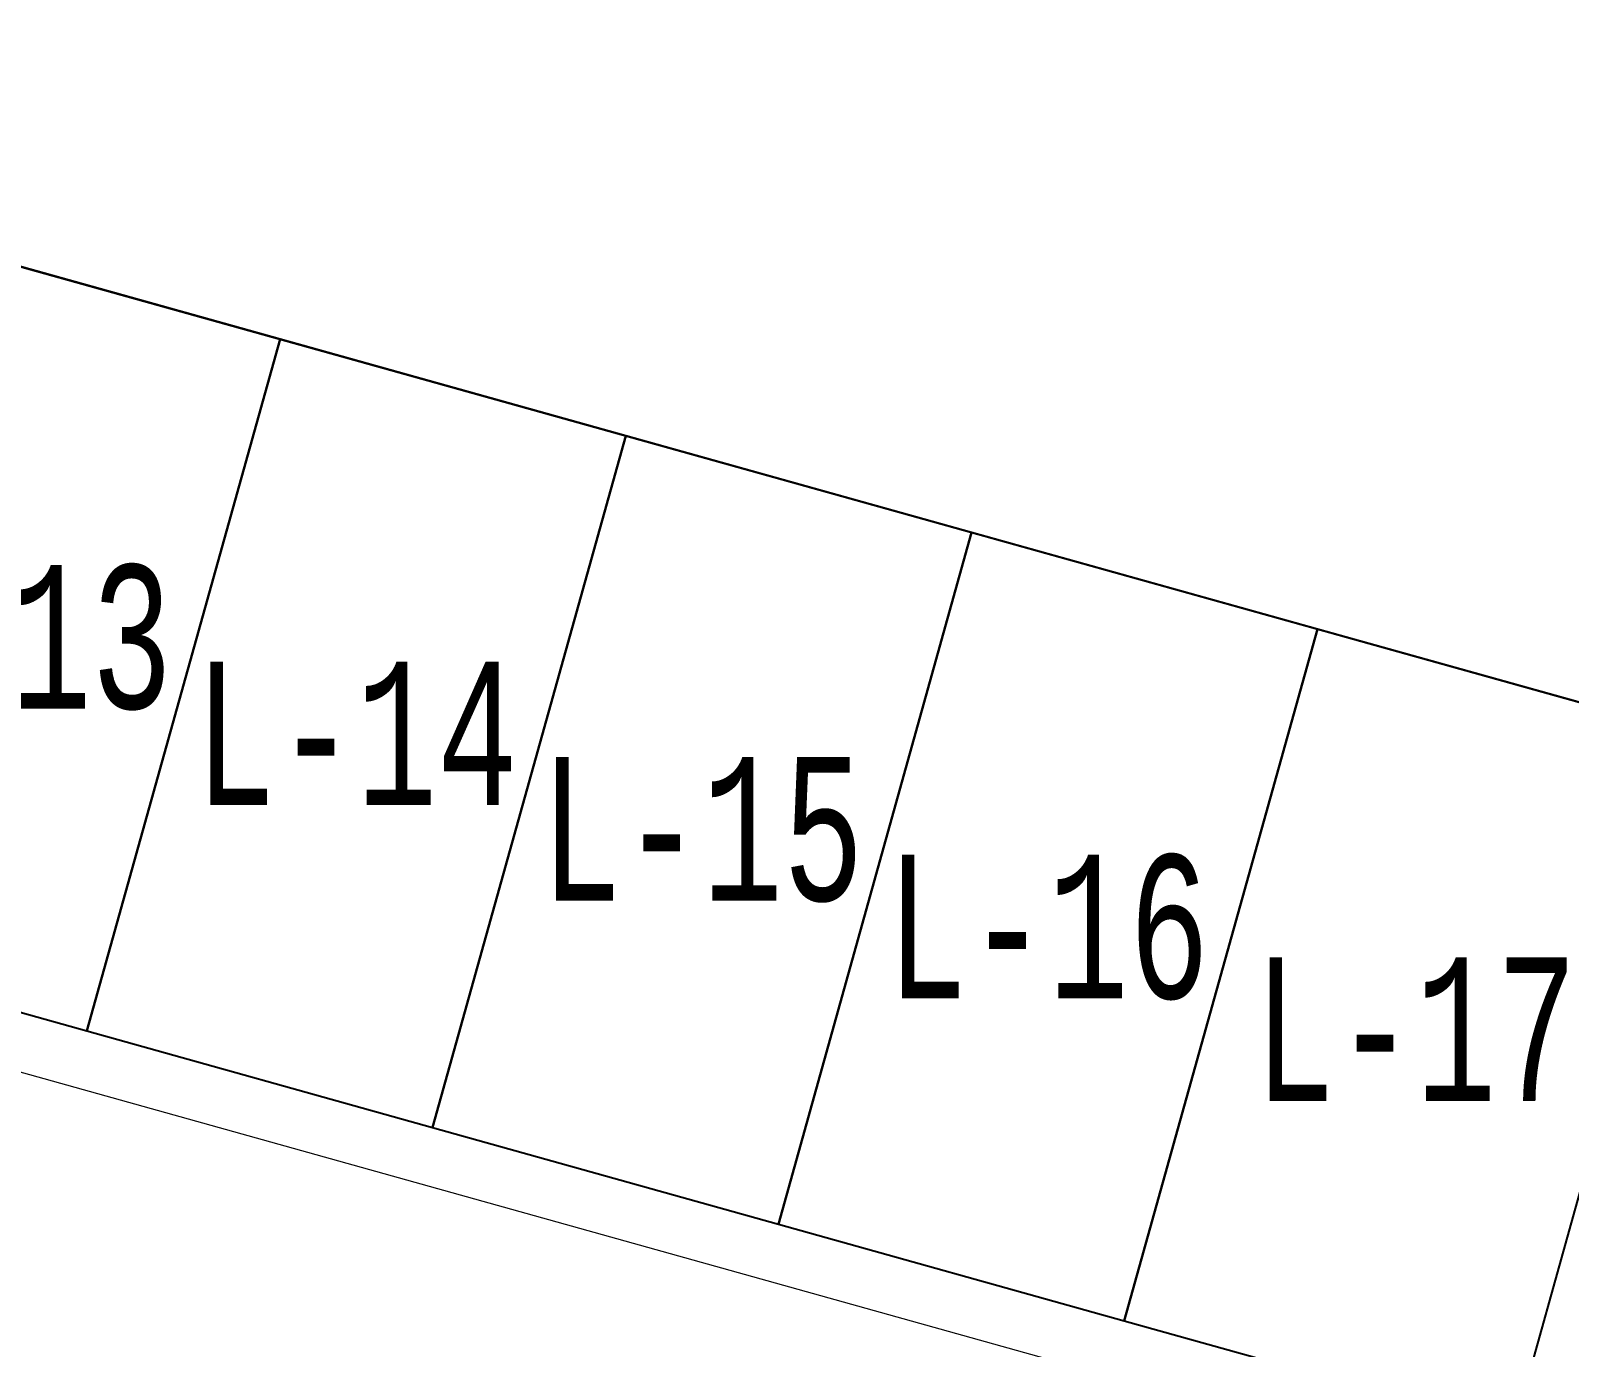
# Model space of a CAD drawing. Header units: millimetres. Extents: x 474016 to 477875, y 2288607 to 2292200.
# Drawn here: x 474364.5 to 474418.1, y 2288967 to 2289012.8 of the extents above; entities that cross this region are included whole.
import ezdxf
from ezdxf.enums import TextEntityAlignment as Align

# ---------------------------------------------------------------- set-up
doc = ezdxf.new("R2010")
doc.units = ezdxf.units.MM
doc.header["$LTSCALE"] = 50
doc.layers.add('BANQUETA', color=251, linetype='Continuous', lineweight=5)
doc.layers.add('CVL_LOTIF', color=1, linetype='Continuous')
doc.layers.add('MZ Y LT', color=7, linetype='Continuous', lineweight=13, true_color=0x0d2bf2)
doc.styles.add('MONOTXT4', font='MONOTXT4.shx', dxfattribs={"width": 0.55})

msp = doc.modelspace()

# ---------------------------------------------------------------- linework, layer by layer
at = {"layer": 'BANQUETA', "linetype": 'ByBlock'}
msp.add_lwpolyline([(474418.095, 2288963.593), (474480.535, 2289187.078, 0.414214), (474479.147, 2289189.542), (474273.83, 2289246.906, 0.427008), (474271.344, 2289245.434), (474218.629, 2289019.232, 0.401534), (474220.038, 2289016.852), (474415.631, 2288962.205, 0.414214)], format="xyb", close=True, dxfattribs=at)
at = {"layer": 'CVL_LOTIF'}
for points in [[(474478.609, 2289187.616), (474273.292, 2289244.98), (474226.256, 2289043.149), (474422.896, 2288988.209)], [(474373.216, 2289002.09), (474361.177, 2289005.453), (474354.45, 2288981.375), (474366.489, 2288978.012)], [(474385.255, 2288998.726), (474373.216, 2289002.09), (474366.489, 2288978.012), (474378.528, 2288974.648)], [(474397.294, 2288995.362), (474385.255, 2288998.726), (474378.528, 2288974.648), (474390.566, 2288971.285)], [(474409.333, 2288991.999), (474397.294, 2288995.362), (474390.566, 2288971.285), (474402.605, 2288967.921)], [(474422.896, 2288988.209), (474409.333, 2288991.999), (474402.605, 2288967.921), (474416.169, 2288964.131)]]:
    msp.add_lwpolyline(points, close=True, dxfattribs=at)

# ---------------------------------------------------------------- texts
at = {"layer": 'MZ Y LT', "lineweight": 13, "style": 'MONOTXT4', "width": 0.65}
for s, p in [('L-13', (474363.833, 2288991.733)), ('L-14', (474375.872, 2288988.369)), ('L-15', (474387.911, 2288985.005)), ('L-16', (474399.95, 2288981.642)), ('L-17', (474412.751, 2288978.065))]:
    msp.add_text(s, height=5, dxfattribs=at).set_placement(p, align=Align.MIDDLE)

doc.saveas('drawing.dxf')
